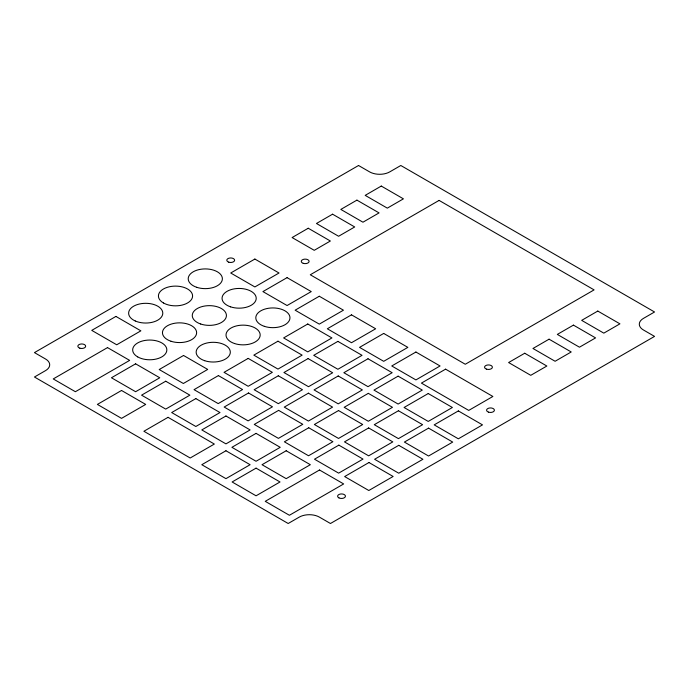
<?xml version="1.0" encoding="UTF-8"?>
<svg xmlns="http://www.w3.org/2000/svg" width="689" height="689" viewBox="0 0 689 689"><rect width="100%" height="100%" fill="white"/><g stroke="black" fill="none" stroke-linecap="round" stroke-linejoin="round"><path stroke-width="1.03" d="M358.538 165.498L34.45 352.604L45.526 358.995A14.236 8.216 0 0 1 45.526 370.622L34.45 377.012L288.183 523.502L299.259 517.112A14.236 8.216 0 0 1 319.386 517.112L330.462 523.502L654.55 336.396L643.474 330.005A14.236 8.216 0 0 1 643.474 318.378L654.55 311.988L400.817 165.498L389.741 171.888A14.236 8.216 0 0 1 369.614 171.888L358.538 165.498M115.916 316.423L91.758 330.375L116.717 344.784L140.875 330.841L115.916 316.423M254.87 259.047L230.72 272.999L254.87 286.943L279.028 272.999L254.87 259.047M308.241 228.24L292.11 237.55L314.244 250.322L330.367 241.012L308.241 228.24M332.572 214.193L316.466 223.486L338.6 236.267L354.706 226.965L332.572 214.193M356.928 200.129L340.822 209.422L362.957 222.202L379.062 212.901L356.928 200.129M381.284 186.064L365.187 195.366L387.313 208.138L403.418 198.845L381.284 186.064M107.51 347.601L53.242 378.933L75.385 391.714L129.653 360.381L107.51 347.601M135.612 363.826L111.454 377.77L135.612 391.714L159.762 377.77L135.612 363.826M287.08 277.641L262.922 291.593L287.08 305.537L311.239 291.593L287.08 277.641M439.091 200.404L310.283 274.765L465.282 364.257L594.09 289.888L439.091 200.404M121.54 390.474L97.382 404.417L121.54 418.369L145.698 404.417L121.54 390.474M183.55 355.481L159.193 369.537L183.352 383.489L207.708 369.425L183.55 355.481M165.722 381.215L141.572 395.159L165.722 409.102L189.88 395.159L165.722 381.215M319.291 296.244L295.133 310.188L319.291 324.131L343.441 310.188L319.291 296.244M218.396 375.591L194.04 389.655L218.198 403.599L242.554 389.543L218.396 375.591M248.186 358.392L224.037 372.344L248.186 386.288L272.344 372.344L248.186 358.392M277.977 341.193L253.828 355.136L277.977 369.089L302.135 355.136L277.977 341.193M307.776 323.994L283.618 337.937L307.776 351.89L331.926 337.937L307.776 323.994M195.84 398.595L171.682 412.547L195.84 426.491L219.998 412.547L195.84 398.595M168.047 417.327L143.889 431.271L190.19 458.004L214.348 444.052L168.047 417.327M351.493 314.839L327.335 328.782L351.493 342.726L375.651 328.782L351.493 314.839M248.514 392.98L224.158 407.044L248.109 420.876L272.465 406.811L248.514 392.98M278.304 375.781L254.146 389.724L278.304 403.676L302.462 389.724L278.304 375.781M308.095 358.581L283.937 372.525L308.5 386.701L332.658 372.758L308.095 358.581M337.886 341.382L313.728 355.326L337.886 369.27L362.044 355.326L337.886 341.382M225.949 415.984L201.799 429.927L225.949 443.88L250.107 429.927L225.949 415.984M383.704 333.433L359.546 347.377L383.704 361.32L407.862 347.377L383.704 333.433M278.623 410.368L254.267 424.433L278.425 438.376L302.781 424.312L278.623 410.368M308.414 393.169L284.264 407.113L308.414 421.057L332.572 407.113L308.414 393.169M338.213 375.97L314.055 389.914L338.213 403.857L362.362 389.914L338.213 375.97M368.004 358.762L343.845 372.715L368.004 386.658L392.162 372.715L368.004 358.762M225.949 450.761L201.799 464.705L225.949 478.648L250.107 464.705L225.949 450.761M256.067 433.372L231.909 447.316L256.067 461.26L280.225 447.316L256.067 433.372M415.915 352.027L391.757 365.971L415.915 379.915L440.064 365.971L415.915 352.027M308.741 427.757L284.385 441.813L308.534 455.765L332.899 441.701L308.741 427.757M338.532 410.549L314.373 424.502L338.532 438.445L362.69 424.502L338.532 410.549M368.322 393.35L344.164 407.302L368.322 421.246L392.48 407.302L368.322 393.35M398.113 376.151L373.963 390.095L398.113 404.047L422.271 390.095L398.113 376.151M256.067 468.141L232.115 481.973L256.067 495.804L280.018 481.973L256.067 468.141M286.185 450.761L262.027 464.705L286.185 478.648L310.334 464.705L286.185 450.761M445.585 369.158L421.427 383.101L468.727 410.411L492.885 396.468L445.585 369.158M338.85 445.137L314.494 459.201L338.652 473.145L363.008 459.089L338.85 445.137M368.649 427.938L344.491 441.882L368.649 455.834L392.799 441.882L368.649 427.938M398.44 410.739L374.282 424.682L398.44 438.635L422.59 424.682L398.44 410.739M428.231 393.54L404.073 407.483L428.231 421.427L452.389 407.483L428.231 393.54M319.515 470.001L265.239 501.334L289.397 515.277L343.665 483.945L319.515 470.001M524.717 353.242L508.611 362.543L530.754 375.324L546.859 366.031L524.717 353.242M549.073 339.186L532.967 348.479L555.11 361.269L571.215 351.967L549.073 339.186M573.429 325.122L557.323 334.415L579.466 347.204L595.572 337.903L573.429 325.122M597.785 311.058L581.68 320.359L603.822 333.14L619.928 323.839L597.785 311.058M368.968 462.526L344.655 476.564L368.804 490.508L393.126 476.469L368.968 462.526M398.759 445.327L374.601 459.27L398.759 473.214L422.917 459.27L398.759 445.327M428.549 428.127L404.4 442.071L428.549 456.015L452.707 442.071L428.549 428.127M458.349 410.928L434.191 424.872L458.349 438.815L482.498 424.872L458.349 410.928M135.285 320.988A17.079 9.861 0 0 0 162.638 314.485A17.079 9.861 0 0 0 139.212 304.056A17.079 9.861 0 0 0 135.285 320.988M171.01 341.253A17.079 9.861 0 0 0 196.623 332.709A17.079 9.861 0 0 0 171.01 324.166A17.079 9.861 0 0 0 171.01 341.253M137.679 356.885A17.079 9.861 0 0 0 166.256 352.467A17.079 9.861 0 0 0 145.336 340.383A17.079 9.861 0 0 0 137.679 356.885M204.693 360.7A17.079 9.861 0 0 0 230.315 352.157A17.079 9.861 0 0 0 204.693 343.622A17.079 9.861 0 0 0 204.693 360.7M163.448 302.962A17.079 9.861 0 0 0 192.016 298.509A17.079 9.861 0 0 0 171.053 286.452A17.079 9.861 0 0 0 163.448 302.962M200.706 324.019A17.079 9.861 0 0 0 226.423 315.571A17.079 9.861 0 0 0 200.895 306.941A17.079 9.861 0 0 0 200.706 324.019M264.343 326.336A17.079 9.861 0 0 0 289.966 317.793A17.079 9.861 0 0 0 264.343 309.258A17.079 9.861 0 0 0 264.343 326.336M230.591 306.846A17.079 9.861 0 0 0 256.213 298.311A17.079 9.861 0 0 0 230.591 289.768A17.079 9.861 0 0 0 230.591 306.846M196.753 287.313A17.079 9.861 0 0 0 222.375 278.778A17.079 9.861 0 0 0 196.753 270.234A17.079 9.861 0 0 0 196.753 287.313M234.553 343.535A17.079 9.861 0 0 0 260.175 334.992A17.079 9.861 0 0 0 234.553 326.457A17.079 9.861 0 0 0 234.553 343.535M303.238 263.336A3.91 2.256 0 0 0 309.111 261.372A3.91 2.256 0 0 0 303.238 259.417A3.91 2.256 0 0 0 303.238 263.336M486.52 369.149A3.91 2.256 0 0 0 492.394 367.194A3.91 2.256 0 0 0 486.52 365.23A3.91 2.256 0 0 0 486.52 369.149M79.795 348.169A3.91 2.256 0 0 0 85.669 346.214A3.91 2.256 0 0 0 79.795 344.259A3.91 2.256 0 0 0 79.795 348.169M338.936 497.889A3.91 2.256 0 0 0 345.37 496.648A3.91 2.256 0 0 0 340.288 494.047A3.91 2.256 0 0 0 338.936 497.889M488.535 412.151A3.91 2.256 0 0 0 494.409 410.196A3.91 2.256 0 0 0 488.535 408.232A3.91 2.256 0 0 0 488.535 412.151M228.757 262.173A3.91 2.256 0 0 0 234.63 260.209A3.91 2.256 0 0 0 228.757 258.254A3.91 2.256 0 0 0 228.757 262.173"/></g></svg>
